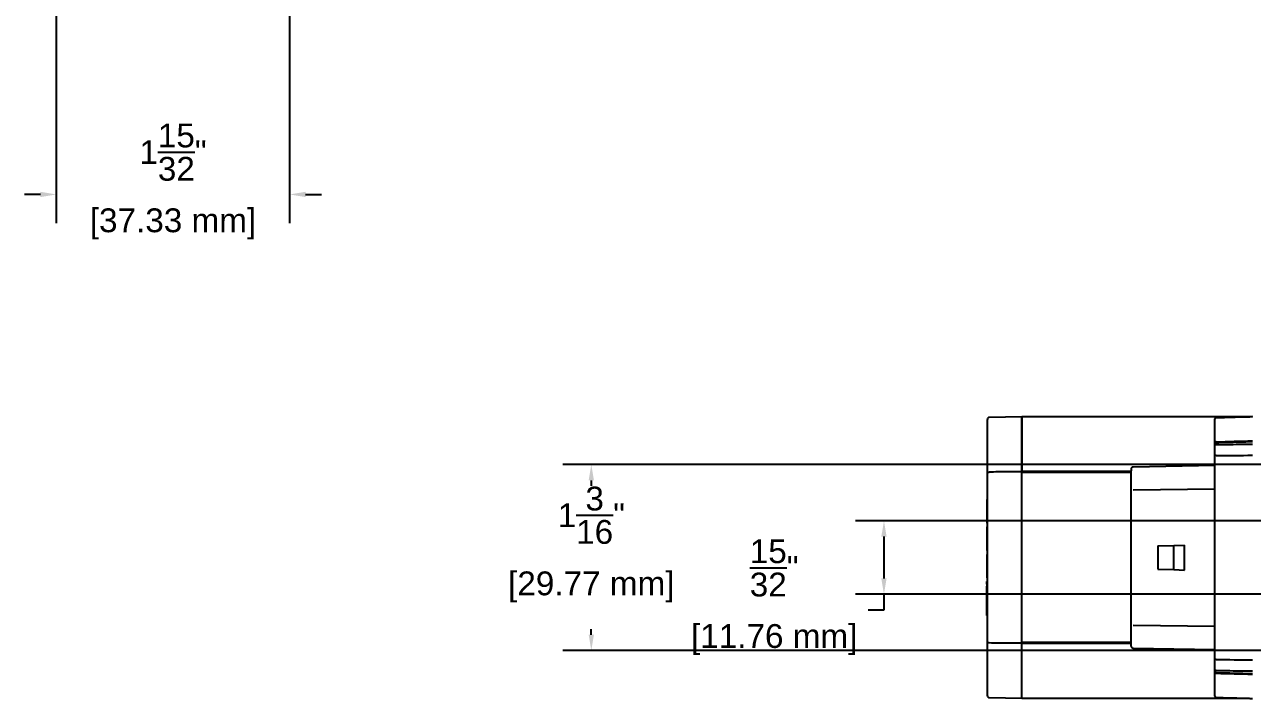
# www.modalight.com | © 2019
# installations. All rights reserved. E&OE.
# Model space of a CAD drawing. Header units: inches. Extents: x -1 to 22.2, y 2.7 to 16.5.
# Drawn here: x -1.02 to 6.71, y 3.64 to 7.88 of the extents above; entities that cross this region are included whole.
import ezdxf

# ---------------------------------------------------------------- set-up
doc = ezdxf.new("R2010")
doc.units = ezdxf.units.IN
doc.header["$MEASUREMENT"] = 0
doc.layers.get('Defpoints').update_dxf_attribs({"color": 1})
doc.layers.add('Graze 2.0', color=7, linetype='Continuous')
doc.styles.get("Standard").update_dxf_attribs({"font": 'Arial.ttf'})
doc.dimstyles.new('.1 DIM', dxfattribs={"dimscale": 0, "dimtxt": 0.15, "dimasz": 0.1, "dimexe": 0.18, "dimexo": 0.0625, "dimgap": 0.09, "dimtad": 0, "dimtih": 1, "dimtoh": 1, "dimdec": 5, "dimzin": 0, "dimdsep": 46, "dimlunit": 4, "dimtxsty": 'Standard', "dimcen": 0.09, "dimadec": 0, "dimazin": 0, "dimtfac": 1, "dimtdec": 5, "dimtofl": 0, "dimtmove": 0, "dimatfit": 3, "dimfxl": 1, "dimtolj": 1, "dimtzin": 0, "dimarcsym": 0})

# ---------------------------------------------------------------- blocks, each defined once
blk = doc.blocks.new('*D21')
at = {"layer": 'Defpoints', "color": 0, "lineweight": -2, "transparency": 16777216}
for p, q in [((9.2563, 5.1131), (2.3705, 5.1131)), ((2.5505, 5.0131), (2.5505, 4.9789)), ((2.5505, 4.041), (2.5505, 4.0751)), ((9.2563, 3.941), (2.3705, 3.941))]:
    blk.add_line(p, q, dxfattribs=at)
at = {"layer": 'Defpoints', "color": 0, "transparency": 16777216}
for p in [(9.3188, 5.1131), (2.5505, 3.941), (9.3188, 3.941)]:
    blk.add_point(p, dxfattribs=at)
for points in [[(2.5338, 5.0131), (2.5672, 5.0131), (2.5505, 5.1131)], [(2.5338, 4.041), (2.5672, 4.041), (2.5505, 3.941)]]:
    blk.add_solid(points, dxfattribs=at)
at = {"layer": 'Defpoints', "color": 0, "transparency": 16777216, "char_height": 0.15, "attachment_point": 5}
for s, insert in [('\\A1;1{\\H1x;\\S3/16;}"', (2.5505, 4.7935)), ('\\A1;[29.77 mm]', (2.5505, 4.3416))]:
    blk.add_mtext(s, dxfattribs=dict(at, insert=insert))
blk = doc.blocks.new('*D25')
at = {"layer": 'Defpoints', "color": 0, "lineweight": -2, "transparency": 16777216}
for p, q in [((-0.819, 8.2973), (-0.819, 6.6339)), ((0.6507, 8.2973), (0.6507, 6.6339)), ((-0.919, 6.8139), (-1.019, 6.8139)), ((0.7507, 6.8139), (0.8507, 6.8139))]:
    blk.add_line(p, q, dxfattribs=at)
at = {"layer": 'Defpoints', "color": 0, "transparency": 16777216}
for p in [(-0.819, 8.3598), (0.6507, 8.3598), (0.6507, 6.8139)]:
    blk.add_point(p, dxfattribs=at)
for points in [[(-0.919, 6.8305), (-0.919, 6.7972), (-0.819, 6.8139)], [(0.7507, 6.8305), (0.7507, 6.7972), (0.6507, 6.8139)]]:
    blk.add_solid(points, dxfattribs=at)
at = {"layer": 'Defpoints', "color": 0, "transparency": 16777216, "char_height": 0.15, "attachment_point": 5}
for s, insert in [('\\A1;1{\\H1x;\\S15/32;}"', (-0.0841, 7.0803)), ('\\A1;[37.33 mm]', (-0.0841, 6.6284))]:
    blk.add_mtext(s, dxfattribs=dict(at, insert=insert))
blk = doc.blocks.new('*D26')
at = {"layer": 'Defpoints', "color": 0, "lineweight": -2, "transparency": 16777216}
for p, q in [((9.2563, 4.7586), (4.2137, 4.7586)), ((4.3937, 4.6586), (4.3937, 4.3955)), ((9.2563, 4.2955), (4.2137, 4.2955)), ((4.3937, 4.2955), (4.3937, 4.1955)), ((4.3937, 4.1955), (4.2937, 4.1955))]:
    blk.add_line(p, q, dxfattribs=at)
at = {"layer": 'Defpoints', "color": 0, "transparency": 16777216}
for p in [(9.3188, 4.7586), (4.3937, 4.2955), (9.3188, 4.2955)]:
    blk.add_point(p, dxfattribs=at)
for points in [[(4.377, 4.6586), (4.4103, 4.6586), (4.3937, 4.7586)], [(4.377, 4.3955), (4.4103, 4.3955), (4.3937, 4.2955)]]:
    blk.add_solid(points, dxfattribs=at)
at = {"layer": 'Defpoints', "color": 0, "transparency": 16777216, "char_height": 0.15, "attachment_point": 5}
for s, insert in [('\\A1;{\\H1x;\\S15/32;}"', (3.7023, 4.4619)), ('\\A1;[11.76 mm]', (3.7023, 4.01))]:
    blk.add_mtext(s, dxfattribs=dict(at, insert=insert))

msp = doc.modelspace()

# ---------------------------------------------------------------- linework, layer by layer
at = {"layer": 'Graze 2.0'}
for p, q in [((5.04519, 5.384324), (5.04519, 5.397206)), ((5.261726, 5.412592), (5.056795, 5.409015)), ((6.636564, 5.412592), (5.261726, 5.412592)), ((5.261726, 5.396581), (5.261726, 5.412592)), ((5.261726, 5.412592), (5.261726, 5.396581)), ((6.478261, 5.248201), (6.478261, 5.400828)), ((6.478261, 5.24448), (6.478261, 5.248201)), ((6.478261, 5.23357), (6.478261, 5.24448)), ((6.478261, 5.168915), (6.478261, 5.23357)), ((6.478261, 5.10611), (5.962307, 5.097104)), ((6.478261, 3.885177), (6.478261, 5.168915)), ((5.950862, 5.069427), (5.261726, 5.069427)), ((5.950862, 5.061553), (5.261726, 5.061553)), ((5.950702, 5.085295), (5.950702, 5.074051)), ((5.950702, 4.954951), (5.950702, 5.074051)), ((5.950702, 4.926597), (5.950702, 4.954951)), ((5.962307, 4.953487), (6.478261, 4.959054)), ((5.041253, 4.891863), (5.041253, 4.875995)), ((5.04519, 4.891863), (5.041253, 4.891863)), ((5.041253, 4.875995), (5.041253, 4.868974)), ((5.04519, 4.875995), (5.041253, 4.875995)), ((5.04519, 4.147725), (5.04519, 4.906368)), ((5.261726, 4.147725), (5.261726, 4.906368)), ((5.261726, 4.147725), (5.261726, 4.906368)), ((5.950702, 4.127495), (5.950702, 4.926597)), ((5.04519, 4.868974), (5.041253, 4.868974)), ((5.041253, 4.868974), (5.041253, 4.74399)), ((5.041253, 4.74399), (5.04519, 4.74399)), ((5.041253, 4.719623), (5.041253, 4.571383)), ((5.04519, 4.719623), (5.041253, 4.719623)), ((5.041253, 4.571383), (5.04519, 4.571383)), ((6.118994, 4.599908), (6.218419, 4.60338)), ((6.118994, 4.599908), (6.118994, 4.454184)), ((6.218419, 4.60338), (6.287316, 4.605786)), ((6.218419, 4.450712), (6.218419, 4.60338)), ((6.287316, 4.448306), (6.287316, 4.605786)), ((5.04519, 4.547098), (5.041253, 4.547098)), ((5.041253, 4.547098), (5.041253, 4.398855)), ((6.118994, 4.454184), (6.218419, 4.450712)), ((6.218419, 4.450712), (6.287316, 4.448306)), ((5.041253, 4.398855), (5.04519, 4.398855)), ((5.04519, 4.375824), (5.041253, 4.375824)), ((5.041253, 4.375824), (5.041253, 4.375715)), ((5.041253, 4.360164), (5.041253, 4.375715)), ((5.04519, 4.375715), (5.041253, 4.375715)), ((5.041253, 4.360164), (5.041253, 4.346878)), ((5.04519, 4.360164), (5.041253, 4.360164)), ((5.04519, 4.346878), (5.041253, 4.346878)), ((5.041253, 4.274179), (5.041253, 4.286881)), ((5.04519, 4.286881), (5.041253, 4.286881)), ((5.041253, 4.263929), (5.041253, 4.274179)), ((5.04519, 4.274179), (5.041253, 4.274179)), ((5.04519, 4.263929), (5.041253, 4.263929)), ((5.04519, 4.253892), (5.041253, 4.253892)), ((5.041253, 4.177897), (5.041253, 4.190413)), ((5.04519, 4.190413), (5.041253, 4.190413)), ((5.041253, 4.162342), (5.041253, 4.177897)), ((5.04519, 4.177897), (5.041253, 4.177897)), ((5.041253, 4.162342), (5.041253, 4.162218)), ((5.04519, 4.162342), (5.041253, 4.162342)), ((5.041253, 4.162218), (5.04519, 4.162218)), ((5.950702, 4.099142), (5.950702, 4.127495)), ((5.950702, 3.980041), (5.950702, 4.099142)), ((5.962307, 4.100605), (6.478261, 4.095039)), ((5.950862, 3.99254), (5.261726, 3.99254)), ((5.950862, 3.984666), (5.261726, 3.984666)), ((5.950702, 3.968798), (5.950702, 3.980041)), ((5.962307, 3.956988), (6.478261, 3.947982)), ((6.478261, 3.820523), (6.478261, 3.885177)), ((6.478261, 3.809613), (6.478261, 3.820523)), ((6.478261, 3.805892), (6.478261, 3.809613)), ((6.478261, 3.653264), (6.478261, 3.805892)), ((5.04519, 3.656887), (5.04519, 3.669769)), ((5.056795, 3.645077), (5.261726, 3.6415)), ((5.261726, 3.6415), (5.261726, 3.657511)), ((5.261726, 3.6415), (5.261726, 3.657511)), ((5.261726, 3.6415), (6.644877, 3.6415)), ((6.485929, 3.645426), (6.485929, 3.645311))]:
    msp.add_line(p, q, dxfattribs=at)
for centre, start, end in [((5.057001, 5.397206), 91, 180), ((5.962513, 5.085295), 91, 180), ((5.962513, 3.968798), 180, 269), ((5.057001, 3.656887), 180, 269)]:
    msp.add_arc(centre, 0.011811, start, end, dxfattribs=at)
for points, degree in [([(6.714482, 5.414413), (6.485928, 5.408466)], 1), ([(5.261726, 5.396581), (5.261726, 5.356265), (5.261726, 5.219242), (5.261726, 5.069427)], 3), ([(6.485929, 5.255995), (6.562113, 5.257971), (6.638297, 5.259946), (6.714482, 5.261922)], 3), ([(6.485929, 5.17003), (6.562113, 5.17031), (6.638297, 5.170588), (6.714482, 5.170864)], 3), ([(5.261726, 4.906368), (5.261726, 4.957171), (5.261726, 5.010028), (5.261726, 5.061553)], 3), ([(5.273537, 5.061743), (5.273537, 5.064457), (5.273537, 5.067152), (5.273537, 5.06983)], 3), ([(5.261726, 3.99254), (5.261726, 4.044065), (5.261726, 4.096921), (5.261726, 4.147725)], 3), ([(5.261726, 3.657511), (5.261726, 3.697827), (5.261726, 3.834851), (5.261726, 3.984666)], 3), ([(5.273537, 3.984225), (5.273537, 3.986862), (5.273537, 3.989514), (5.273537, 3.992185)], 3), ([(6.485929, 3.884063), (6.562113, 3.883783), (6.638297, 3.883505), (6.714482, 3.883229)], 3), ([(6.485929, 3.798097), (6.562113, 3.796122), (6.638297, 3.794146), (6.714482, 3.792171)], 3), ([(6.48593, 3.645632), (6.714482, 3.639685)], 1)]:
    msp.add_open_spline(points, degree=degree, dxfattribs=at)
for points, knots in [([(6.485929, 5.408667), (6.5206, 5.409571), (6.55527, 5.410475), (6.631454, 5.412461), (6.672968, 5.413543), (6.714482, 5.414625)], [0, 0, 0, 0, 0.45508746, 0.45508746, 1, 1, 1, 1]), ([(5.04519, 5.058464), (5.04519, 5.066841), (5.04519, 5.075094), (5.04519, 5.091229), (5.04519, 5.099141), (5.04519, 5.122487), (5.04519, 5.137548), (5.04519, 5.181391), (5.04519, 5.208926), (5.04519, 5.261831), (5.04519, 5.287136), (5.04519, 5.324012), (5.04519, 5.336114), (5.04519, 5.354128), (5.04519, 5.360112), (5.04519, 5.372106), (5.04519, 5.378091), (5.04519, 5.384324)], [0, 0, 0, 0, 0.0625, 0.0625, 0.125, 0.125, 0.25, 0.25, 0.5, 0.5, 0.75, 0.75, 0.875, 0.875, 0.9375, 0.9375, 1, 1, 1, 1]), ([(5.261726, 5.067378), (5.261726, 5.07099), (5.261726, 5.074595), (5.261726, 5.082342), (5.261726, 5.086484), (5.261726, 5.098799), (5.261726, 5.106861), (5.261726, 5.130669), (5.261726, 5.146004), (5.261726, 5.190567), (5.261726, 5.218507), (5.261726, 5.272228), (5.261726, 5.297972), (5.261726, 5.335405), (5.261726, 5.347687), (5.261726, 5.365964), (5.261726, 5.372032), (5.261726, 5.3842), (5.261726, 5.390262), (5.261726, 5.396581)], [0, 0, 0, 0, 0.02674934, 0.02674934, 0.05814452, 0.05814452, 0.12093488, 0.12093488, 0.24651562, 0.24651562, 0.49767708, 0.49767708, 0.74883854, 0.74883854, 0.87441927, 0.87441927, 0.93720963, 0.93720963, 1, 1, 1, 1]), ([(6.485929, 5.408667), (6.483884, 5.408613), (6.481906, 5.407742), (6.479085, 5.404858), (6.478261, 5.402837), (6.478261, 5.400828)], [0, 0, 0, 0, 0.5, 0.5, 1, 1, 1, 1]), ([(6.485929, 5.255995), (6.483884, 5.255942), (6.481906, 5.255075), (6.479084, 5.252207), (6.478261, 5.250199), (6.478261, 5.248201)], [0, 0, 0, 0, 0.5, 0.5, 1, 1, 1, 1]), ([(6.485929, 5.251948), (6.483883, 5.251897), (6.481905, 5.251066), (6.479084, 5.248317), (6.478261, 5.246391), (6.478261, 5.24448)], [0, 0, 0, 0, 0.5, 0.5, 1, 1, 1, 1]), ([(6.485929, 5.238092), (6.483884, 5.238061), (6.481905, 5.237558), (6.479084, 5.235893), (6.478261, 5.234729), (6.478261, 5.23357)], [0, 0, 0, 0, 0.5, 0.5, 1, 1, 1, 1]), ([(6.485929, 5.251948), (6.507942, 5.252495), (6.529954, 5.253043), (6.606138, 5.254937), (6.66031, 5.256284), (6.714482, 5.257632)], [0, 0, 0, 0, 0.28893926, 0.28893926, 1, 1, 1, 1]), ([(6.485929, 5.238092), (6.507942, 5.238423), (6.529954, 5.238755), (6.606139, 5.239902), (6.66031, 5.240717), (6.714482, 5.241533)], [0, 0, 0, 0, 0.28893948, 0.28893948, 1, 1, 1, 1]), ([(6.485929, 5.17003), (6.483874, 5.170022), (6.48189, 5.169898), (6.479077, 5.169489), (6.478261, 5.169202), (6.478261, 5.168915)], [0, 0, 0, 0, 0.5, 0.5, 1, 1, 1, 1]), ([(5.04519, 5.058464), (5.04519, 5.060233), (5.046439, 5.062006), (5.050713, 5.064531), (5.053709, 5.065288), (5.056795, 5.065319)], [0, 0, 0, 0, 0.5, 0.5, 1, 1, 1, 1]), ([(5.04519, 4.906368), (5.04519, 4.920398), (5.04519, 4.934008), (5.04519, 4.96065), (5.04519, 4.973719), (5.04519, 5.012009), (5.04519, 5.035752), (5.04519, 5.058464)], [0, 0, 0, 0, 0.25, 0.25, 0.5, 0.5, 1, 1, 1, 1]), ([(5.261726, 5.067395), (5.23426, 5.067117), (5.206795, 5.066838), (5.156973, 5.066334), (5.134616, 5.066107), (5.093772, 5.065693), (5.075283, 5.065506), (5.056795, 5.065319)], [0, 0, 0, 0, 0.40207111, 0.40207111, 0.72934977, 0.72934977, 1, 1, 1, 1]), ([(5.261726, 4.906368), (5.261726, 4.920889), (5.261726, 4.935159), (5.261726, 4.956273), (5.261726, 4.963254), (5.261726, 4.97696), (5.261726, 4.98371), (5.261726, 5.003693), (5.261726, 5.016598), (5.261726, 5.041563), (5.261726, 5.053667), (5.261726, 5.066115), (5.261726, 5.066747), (5.261726, 5.067378)], [0, 0, 0, 0, 0.24670337, 0.24670337, 0.37005505, 0.37005505, 0.49340674, 0.49340674, 0.7401101, 0.7401101, 0.98681347, 0.98681347, 1, 1, 1, 1]), ([(5.041253, 4.286881), (5.041253, 4.28886), (5.041253, 4.290974), (5.041253, 4.295561), (5.041253, 4.298073), (5.041253, 4.305835), (5.041253, 4.311397), (5.041253, 4.32231), (5.041253, 4.32785), (5.041253, 4.33821), (5.041253, 4.34297), (5.041253, 4.346878)], [0, 0, 0, 0, 0.125, 0.125, 0.25, 0.25, 0.5, 0.5, 0.75, 0.75, 1, 1, 1, 1]), ([(5.041253, 4.253892), (5.041253, 4.257883), (5.041253, 4.260847), (5.041253, 4.263691), (5.041253, 4.264272), (5.041253, 4.264268)], [0, 0, 0, 0, 0.58962905, 0.58962905, 1, 1, 1, 1]), ([(5.041253, 4.190413), (5.041253, 4.192484), (5.041253, 4.19471), (5.041253, 4.199556), (5.041253, 4.202216), (5.041253, 4.210401), (5.041253, 4.216243), (5.041253, 4.224819), (5.041253, 4.227671), (5.041253, 4.233363), (5.041253, 4.236235), (5.041253, 4.244522), (5.041253, 4.249557), (5.041253, 4.253892)], [0, 0, 0, 0, 0.125, 0.125, 0.25, 0.25, 0.5, 0.5, 0.625, 0.625, 0.75, 0.75, 1, 1, 1, 1]), ([(5.04519, 3.995628), (5.04519, 4.018299), (5.04519, 4.042007), (5.04519, 4.080201), (5.04519, 4.09328), (5.04519, 4.11998), (5.04519, 4.133764), (5.04519, 4.147725)], [0, 0, 0, 0, 0.5, 0.5, 0.75, 0.75, 1, 1, 1, 1]), ([(5.261726, 3.986727), (5.261726, 3.987355), (5.261726, 3.987982), (5.261726, 4.000421), (5.261726, 4.012541), (5.261726, 4.037598), (5.261726, 4.050467), (5.261726, 4.077105), (5.261726, 4.090788), (5.261726, 4.118889), (5.261726, 4.133355), (5.261726, 4.147725)], [0, 0, 0, 0, 0.01310113, 0.01310113, 0.25982585, 0.25982585, 0.50655056, 0.50655056, 0.75327528, 0.75327528, 1, 1, 1, 1]), ([(5.056795, 3.988773), (5.053709, 3.988805), (5.050713, 3.989561), (5.046439, 3.992086), (5.04519, 3.993859), (5.04519, 3.995628)], [0, 0, 0, 0, 0.5, 0.5, 1, 1, 1, 1]), ([(5.04519, 3.669769), (5.04519, 3.676002), (5.04519, 3.681986), (5.04519, 3.693981), (5.04519, 3.699964), (5.04519, 3.717978), (5.04519, 3.73008), (5.04519, 3.766956), (5.04519, 3.792262), (5.04519, 3.845166), (5.04519, 3.872701), (5.04519, 3.916543), (5.04519, 3.931603), (5.04519, 3.954951), (5.04519, 3.962863), (5.04519, 3.978998), (5.04519, 3.987251), (5.04519, 3.995628)], [0, 0, 0, 0, 0.0625, 0.0625, 0.125, 0.125, 0.25, 0.25, 0.5, 0.5, 0.75, 0.75, 0.875, 0.875, 0.9375, 0.9375, 1, 1, 1, 1]), ([(5.261726, 3.986697), (5.233314, 3.986985), (5.204903, 3.987273), (5.154608, 3.987783), (5.132724, 3.988004), (5.092826, 3.988408), (5.07481, 3.988591), (5.056795, 3.988773)], [0, 0, 0, 0, 0.41591971, 0.41591971, 0.73627407, 0.73627407, 1, 1, 1, 1]), ([(5.261726, 3.657511), (5.261726, 3.663835), (5.261726, 3.669899), (5.261726, 3.682072), (5.261726, 3.688142), (5.261726, 3.706427), (5.261726, 3.718715), (5.261726, 3.75616), (5.261726, 3.781902), (5.261726, 3.835641), (5.261726, 3.8636), (5.261726, 3.908231), (5.261726, 3.923573), (5.261726, 3.947312), (5.261726, 3.955353), (5.261726, 3.967642), (5.261726, 3.971777), (5.261726, 3.979514), (5.261726, 3.983117), (5.261726, 3.986727)], [0, 0, 0, 0, 0.06278875, 0.06278875, 0.12557751, 0.12557751, 0.25115501, 0.25115501, 0.50231002, 0.50231002, 0.75346503, 0.75346503, 0.87904254, 0.87904254, 0.94183129, 0.94183129, 0.97322567, 0.97322567, 1, 1, 1, 1]), ([(6.485929, 3.884063), (6.483874, 3.88407), (6.48189, 3.884194), (6.479077, 3.884604), (6.478261, 3.884891), (6.478261, 3.885177)], [0, 0, 0, 0, 0.5, 0.5, 1, 1, 1, 1]), ([(6.485929, 3.816001), (6.483884, 3.816031), (6.481905, 3.816535), (6.479084, 3.818199), (6.478261, 3.819363), (6.478261, 3.820523)], [0, 0, 0, 0, 0.5, 0.5, 1, 1, 1, 1]), ([(6.485929, 3.802144), (6.483883, 3.802195), (6.481905, 3.803027), (6.479084, 3.805775), (6.478261, 3.807702), (6.478261, 3.809613)], [0, 0, 0, 0, 0.5, 0.5, 1, 1, 1, 1]), ([(6.478261, 3.805892), (6.478261, 3.803894), (6.479084, 3.801885), (6.481906, 3.799017), (6.483884, 3.79815), (6.485929, 3.798097)], [0, 0, 0, 0, 0.5, 0.5, 1, 1, 1, 1]), ([(6.485929, 3.816001), (6.507942, 3.815669), (6.529954, 3.815338), (6.606139, 3.814191), (6.66031, 3.813375), (6.714482, 3.812559)], [0, 0, 0, 0, 0.28893948, 0.28893948, 1, 1, 1, 1]), ([(6.485929, 3.802144), (6.507942, 3.801597), (6.529954, 3.80105), (6.606138, 3.799156), (6.66031, 3.797808), (6.714482, 3.796461)], [0, 0, 0, 0, 0.28893926, 0.28893926, 1, 1, 1, 1]), ([(6.478261, 3.653264), (6.478261, 3.651256), (6.479085, 3.649234), (6.481906, 3.646351), (6.483884, 3.645479), (6.485929, 3.645426)], [0, 0, 0, 0, 0.5, 0.5, 1, 1, 1, 1]), ([(6.485929, 3.645426), (6.5206, 3.644522), (6.55527, 3.643618), (6.631454, 3.641632), (6.672968, 3.640549), (6.714482, 3.639467)], [0, 0, 0, 0, 0.45508907, 0.45508907, 1, 1, 1, 1])]:
    msp.add_open_spline(points, degree=3, knots=knots, dxfattribs=at)

# ---------------------------------------------------------------- dimensions: what is measured, and where the dimension line sits
at = {"layer": 'Defpoints'}
dim = msp.add_linear_dim(base=(0.650735, 6.813872), p1=(-0.819016, 8.35981), p2=(0.650735, 8.35981), dimstyle='.1 DIM', override={"dimscale": 1, "dimpost": '\\X'}, dxfattribs=at)
dim.commit()
dim.dimension.update_dxf_attribs({"geometry": '*D25', "text_midpoint": (-0.08414, 6.813872)})
dim = msp.add_linear_dim(base=(2.550512, 3.941026), p1=(9.318812, 5.113066), p2=(9.318812, 3.941026), angle=90, dimstyle='.1 DIM', override={"dimscale": 1, "dimpost": '\\X'}, dxfattribs=at)
dim.commit()
dim.dimension.update_dxf_attribs({"geometry": '*D21', "text_midpoint": (2.550512, 4.527046), "dimtype": 160})
dim = msp.add_linear_dim(base=(4.393667, 4.295501), p1=(9.318812, 4.758591), p2=(9.318812, 4.295501), angle=90, dimstyle='.1 DIM', override={"dimscale": 1, "dimpost": '\\X'}, dxfattribs=at)
dim.commit()
dim.dimension.update_dxf_attribs({"geometry": '*D26', "text_midpoint": (3.702303, 4.195501)})

doc.saveas('drawing.dxf')
